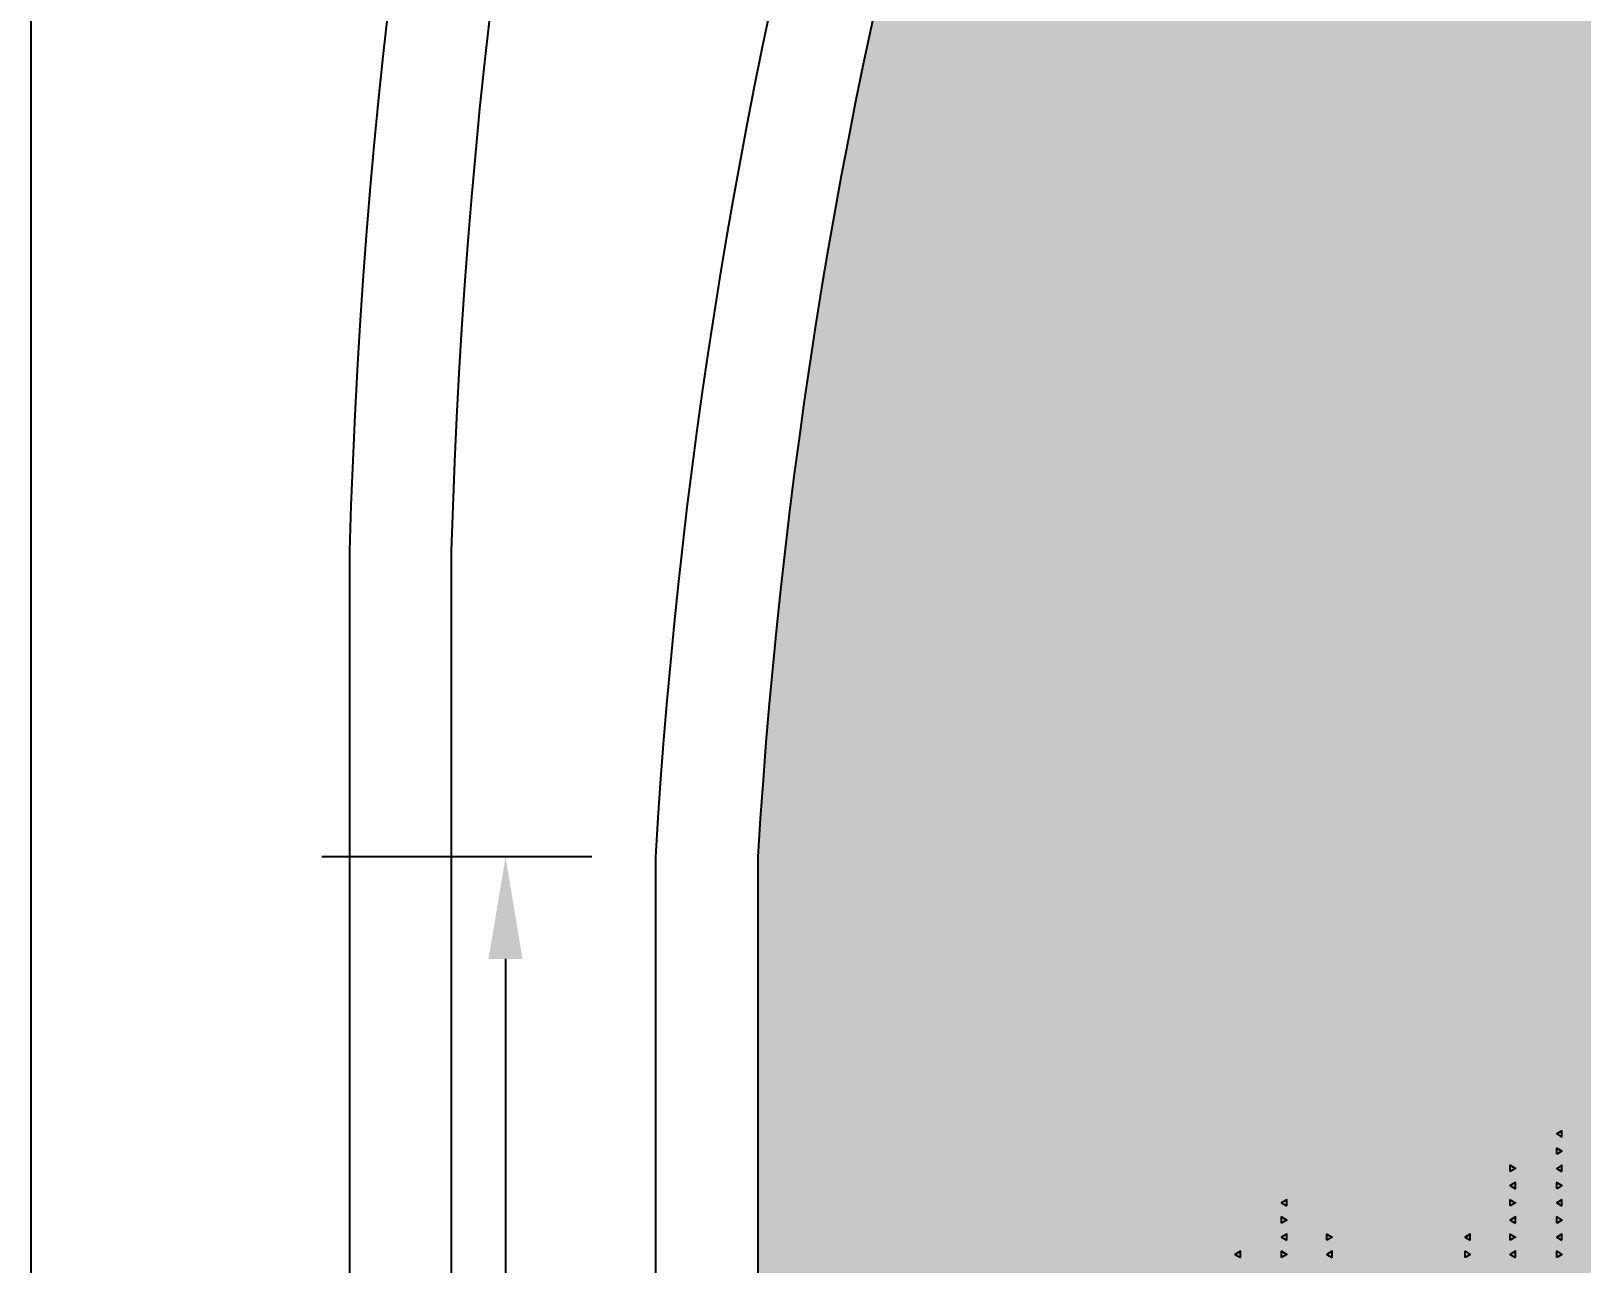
# Model space of a CAD drawing. Header units: metres. Extents: x 6 to 601, y -20 to 118.
# Drawn here: x 51.551 to 53.069, y 93.431 to 94.638 of the extents above; entities that cross this region are included whole.
import ezdxf

# ---------------------------------------------------------------- set-up
doc = ezdxf.new("R2010")
doc.units = ezdxf.units.M
doc.header["$MEASUREMENT"] = 0
doc.styles.get("Standard").update_dxf_attribs({"font": 'arial.ttf'})
doc.dimstyles.get("Standard").update_dxf_attribs({"dimtxt": 0.18, "dimasz": 0.18, "dimexe": 0.18, "dimexo": 0.0625, "dimgap": 0.09, "dimtad": 0, "dimdec": 4, "dimzin": 0, "dimdsep": 46, "dimtxsty": 'Standard', "dimcen": 0.09, "dimadec": 0, "dimazin": 0, "dimtfac": 1, "dimtdec": 4, "dimtofl": 0, "dimtmove": 0, "dimatfit": 3, "dimfxl": 1, "dimtolj": 1, "dimtzin": 0, "dimarcsym": 0})

# ---------------------------------------------------------------- blocks, each defined once
blk = doc.blocks.new('*D1115')
at = {"color": 0, "lineweight": -2, "transparency": 16777216}
for p, q in [((52.1003, 93.8286), (51.8356, 93.8286)), ((52.0156, 93.7286), (52.0156, 92.6964)), ((52.0156, 91.2086), (52.0156, 92.2408)), ((52.1003, 91.1086), (51.8356, 91.1086))]:
    blk.add_line(p, q, dxfattribs=at)
at = {"color": 0, "transparency": 16777216}
for points in [[(51.9989, 93.7286), (52.0322, 93.7286), (52.0156, 93.8286)], [(51.9989, 91.2086), (52.0322, 91.2086), (52.0156, 91.1086)]]:
    blk.add_solid(points, dxfattribs=at)
at = {"layer": 'Defpoints', "color": 0, "transparency": 16777216}
for p in [(52.1628, 93.8286), (52.0156, 91.1086), (52.1628, 91.1086)]:
    blk.add_point(p, dxfattribs=at)
at = {"color": 0, "transparency": 16777216, "insert": (52.0156, 92.4686), "char_height": 0.15, "attachment_point": 5, "rotation": 90}
blk.add_mtext('\\A1;2.7', dxfattribs=at)

msp = doc.modelspace()

# ---------------------------------------------------------------- hatches: boundary and pattern name
at = {"lineweight": 0, "true_color": 0xcd6928, "transparency": 33554534}
h = msp.add_hatch(color=32, dxfattribs=at)
h.dxf.hatch_style = 1
h.paths.add_polyline_path([(55.2158, 96.7086), (53.2968, 96.7086, 0.143152), (52.2628, 93.83), (52.2628, 91.1085), (55.2158, 91.108)])

# ---------------------------------------------------------------- linework, layer by layer
for points in [[(51.9628, 91.708), (51.9628, 94.1286, -0.234388), (54.442, 98.7984), (54.3837, 98.8797, 0.234515), (51.8628, 94.1286), (51.8628, 91.708)], [(52.2628, 93.83), (52.2628, 91.1086), (52.1628, 91.1086), (52.1628, 91.708), (52.1628, 93.8286, -0.221146), (54.3829, 97.9486), (54.4428, 97.8685, 0.220805), (52.2628, 93.8286)]]:
    msp.add_lwpolyline(points, format="xyb")
for points in [[(52.2628, 93.8286), (52.2628, 91.728)], [(53.0505, 93.554), (53.0505, 93.56), (53.0453, 93.557), (53.0505, 93.554)], [(53.0453, 93.5371), (53.0453, 93.5431), (53.0505, 93.5401), (53.0453, 93.5371)], [(52.9999, 93.5203), (52.9999, 93.5263), (53.0051, 93.5233), (52.9999, 93.5203)], [(53.0505, 93.5203), (53.0505, 93.5263), (53.0453, 93.5233), (53.0505, 93.5203)], [(53.0051, 93.5034), (53.0051, 93.5094), (52.9999, 93.5064), (53.0051, 93.5034)], [(53.0453, 93.5034), (53.0453, 93.5094), (53.0505, 93.5064), (53.0453, 93.5034)], [(52.7811, 93.4866), (52.7811, 93.4926), (52.7759, 93.4896), (52.7811, 93.4866)], [(52.9999, 93.4866), (52.9999, 93.4926), (53.0051, 93.4896), (52.9999, 93.4866)], [(53.0505, 93.4866), (53.0505, 93.4926), (53.0453, 93.4896), (53.0505, 93.4866)], [(52.7759, 93.4697), (52.7759, 93.4757), (52.7811, 93.4727), (52.7759, 93.4697)], [(53.0051, 93.4697), (53.0051, 93.4757), (52.9999, 93.4727), (53.0051, 93.4697)], [(53.0453, 93.4697), (53.0453, 93.4757), (53.0505, 93.4727), (53.0453, 93.4697)], [(52.7811, 93.4528), (52.7811, 93.4588), (52.7759, 93.4558), (52.7811, 93.4528)], [(52.8203, 93.4528), (52.8203, 93.4588), (52.8255, 93.4558), (52.8203, 93.4528)], [(52.9607, 93.4528), (52.9607, 93.4588), (52.9555, 93.4558), (52.9607, 93.4528)], [(52.9999, 93.4528), (52.9999, 93.4588), (53.0051, 93.4558), (52.9999, 93.4528)], [(53.0505, 93.4528), (53.0505, 93.4588), (53.0453, 93.4558), (53.0505, 93.4528)], [(52.7356, 93.436), (52.7356, 93.442), (52.7304, 93.439), (52.7356, 93.436)], [(52.7759, 93.436), (52.7759, 93.442), (52.7811, 93.439), (52.7759, 93.436)], [(52.8255, 93.436), (52.8255, 93.442), (52.8203, 93.439), (52.8255, 93.436)], [(52.9555, 93.436), (52.9555, 93.442), (52.9607, 93.439), (52.9555, 93.436)], [(53.0051, 93.436), (53.0051, 93.442), (52.9999, 93.439), (53.0051, 93.436)], [(53.0453, 93.436), (53.0453, 93.442), (53.0505, 93.439), (53.0453, 93.436)]]:
    msp.add_lwpolyline(points)
at = {"layer": 'Defpoints'}
msp.add_lwpolyline([(55.824, 90.2355), (55.824, 99.0402), (51.5507, 99.0402), (51.5507, 90.2355)], close=True, dxfattribs=at)

# ---------------------------------------------------------------- dimensions: what is measured, and where the dimension line sits
at = {"color": 251, "true_color": 0x636466}
dim = msp.add_aligned_dim(p1=(52.1628, 93.8286), p2=(52.1628, 91.1086), distance=-0.1473, dimstyle='Standard', override={"dimtxt": 0.15, "dimasz": 0.1, "dimdec": 1, "dimtdec": 1}, dxfattribs=at)
dim.commit()
dim.dimension.update_dxf_attribs({"geometry": '*D1115', "text_midpoint": (52.0156, 92.4686)})

doc.saveas('drawing.dxf')
